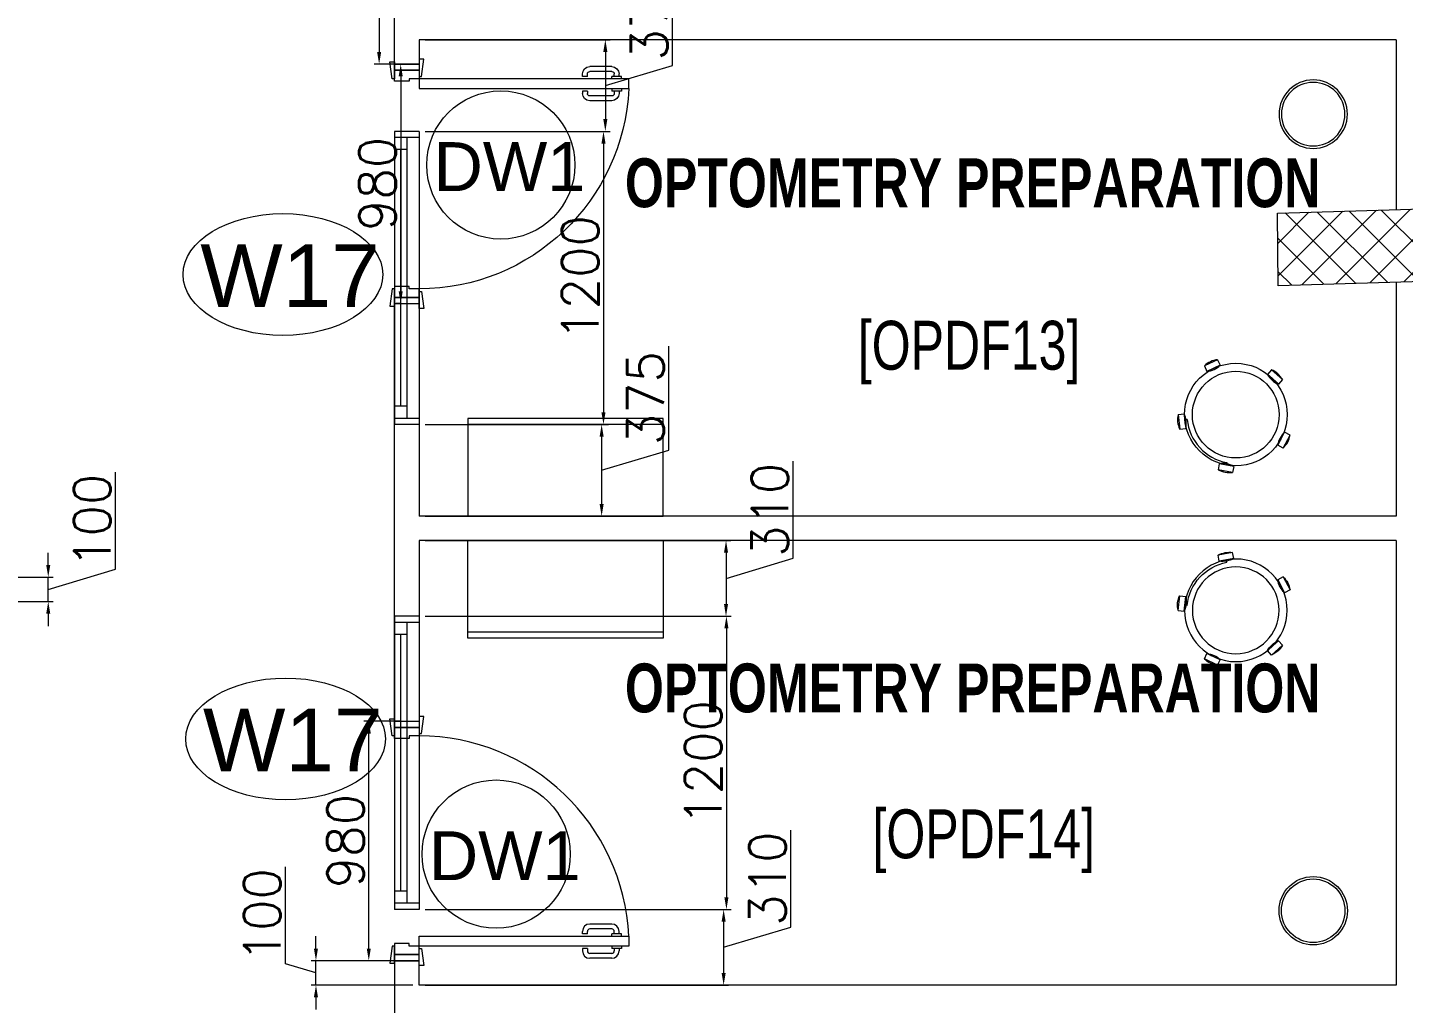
# Model space of a CAD drawing. Header units: millimetres. Extents: x -2143172 to 5255, y -610845 to 279739.
# Drawn here: x -1092660 to -1087027, y -590363 to -586368 of the extents above; entities that cross this region are included whole.
import ezdxf

# ---------------------------------------------------------------- set-up
doc = ezdxf.new("R2010")
doc.units = ezdxf.units.MM
doc.header["$LTSCALE"] = 30
doc.layers.get('0').update_dxf_attribs({"lineweight": 5})
doc.layers.get('Defpoints').update_dxf_attribs({"lineweight": 5})
for name, color, linetype, lineweight in [('72_EGR_BASE_TEXT', 7, 'Continuous', 5), ('Al Window tag', 5, 'Continuous', 5), ('Aluminum', 7, 'Continuous', 5), ('C-HYDR-CTCH', 6, 'Continuous', 5), ('dims.', 152, 'Continuous', 5), ('DTAG', 20, 'Continuous', 9), ('Hatch', 252, 'Continuous', 5), ('LOADING', 163, 'Continuous', 5), ('Structure', 20, 'Continuous', 5), ('Walls', 32, 'Continuous', 5)]:
    doc.layers.add(name, color=color, linetype=linetype, lineweight=lineweight)
doc.layers.add('Wooden Joinery', color=7, linetype='Continuous', lineweight=5, true_color=0x521300)
doc.styles.add('SIMPLEX', font='SIMPLEX.shx', dxfattribs={"height": 150})
doc.styles.add('TTLB-A0-JeddahDP$0$swis721', font='swiss.ttf')
doc.styles.add('X3G_ENTITY_9EC9', font='swisscl.ttf', dxfattribs={"height": 0.2})
doc.styles.add('X3G_ENTITY_9F38', font='swisscl.ttf', dxfattribs={"height": 0.2})
doc.dimstyles.new('Buk', dxfattribs={"dimtxt": 150, "dimasz": 50, "dimexe": 20, "dimexo": 25, "dimgap": 20, "dimtad": 1, "dimdec": 0, "dimrnd": 5, "dimdsep": 46, "dimtxsty": 'SIMPLEX', "dimcen": 0, "dimdle": 20, "dimclrd": 256, "dimclre": 256, "dimclrt": 256, "dimadec": 0, "dimazin": 0, "dimtfac": 0.0075, "dimtdec": 0, "dimtmove": 1, "dimatfit": 2, "dimldrblk": 'ARCHTICK', "dimfxl": 1, "dimtolj": 1, "dimtzin": 0, "dimlwd": -1, "dimlwe": -1, "dimarcsym": 0})

# ---------------------------------------------------------------- blocks, each defined once
blk = doc.blocks.new('*D696')
at = {"layer": 'Defpoints', "color": 0, "transparency": 16777216}
for p in [(-1093057, -588618.1, 0.1), (-1092574.8, -588618.1), (-1093057, -588718.1, 0.1)]:
    blk.add_point(p, dxfattribs=at)
at = {"layer": 'dims.', "transparency": 16777216}
for p, q in [((-1092299.8, -588585.6), (-1092299.8, -588188.5)), ((-1092574.8, -588568.1), (-1092574.8, -588518.1)), ((-1092574.8, -588668.1), (-1092299.8, -588585.6)), ((-1092574.8, -588718.1), (-1092574.8, -588618.1)), ((-1092574.8, -588718.1), (-1092574.8, -588618.1)), ((-1092574.8, -588768.1), (-1092574.8, -588818.1))]:
    blk.add_line(p, q, dxfattribs=at)
at = {"layer": 'dims.', "linetype": 'Continuous', "transparency": 16777216}
for p, q in [((-1093032, -588618.1), (-1092554.8, -588618.1)), ((-1093032, -588718.1), (-1092554.8, -588718.1))]:
    blk.add_line(p, q, dxfattribs=at)
at = {"layer": 'dims.', "transparency": 16777216}
for points in [[(-1092583.1, -588568.1), (-1092566.4, -588568.1), (-1092574.8, -588618.1)], [(-1092583.1, -588768.1), (-1092566.4, -588768.1), (-1092574.8, -588718.1)]]:
    blk.add_solid(points, dxfattribs=at)
at = {"layer": 'dims.', "transparency": 16777216, "insert": (-1092394.8, -588387.1), "char_height": 150, "attachment_point": 5, "rotation": 90, "style": 'SIMPLEX'}
blk.add_mtext('\\A1;100', dxfattribs=at)
blk = doc.blocks.new('_ArchTick')
at = {"color": 0, "linetype": 'ByBlock', "const_width": 0.15}
blk.add_lwpolyline([(-0.5, -0.5), (0.5, 0.5)], dxfattribs=at)
blk = doc.blocks.new('*D246')
at = {"layer": 'Defpoints', "color": 0, "transparency": 16777216}
for p in [(-1091107, -585448.1, 0.1), (-1091220.2, -586518.1), (-1091107, -586518.1, 0.1)]:
    blk.add_point(p, dxfattribs=at)
at = {"layer": 'dims.', "linetype": 'Continuous', "transparency": 16777216}
for p, q in [((-1091132, -585448.1), (-1091240.2, -585448.1)), ((-1091132, -586518.1), (-1091240.2, -586518.1))]:
    blk.add_line(p, q, dxfattribs=at)
at = {"layer": 'dims.', "transparency": 16777216}
blk.add_line((-1091220.2, -585498.1), (-1091220.2, -586468.1), dxfattribs=at)
for points in [[(-1091228.6, -585498.1), (-1091211.9, -585498.1), (-1091220.2, -585448.1)], [(-1091228.6, -586468.1), (-1091211.9, -586468.1), (-1091220.2, -586518.1)]]:
    blk.add_solid(points, dxfattribs=at)
at = {"layer": 'dims.', "transparency": 16777216, "insert": (-1091315.2, -585983.1), "char_height": 150, "attachment_point": 5, "rotation": 90, "style": 'SIMPLEX'}
blk.add_mtext('\\A1;1070', dxfattribs=at)
blk = doc.blocks.new('*D247')
at = {"layer": 'Defpoints', "color": 0, "transparency": 16777216}
for p in [(-1091107, -586518.1, 0.1), (-1091132, -587498.1), (-1091107, -587498.1, 0.1)]:
    blk.add_point(p, dxfattribs=at)
at = {"layer": 'dims.', "linetype": 'Continuous', "transparency": 16777216}
for p, q in [((-1091132, -586518.1), (-1091152, -586518.1)), ((-1091132, -587498.1), (-1091152, -587498.1))]:
    blk.add_line(p, q, dxfattribs=at)
at = {"layer": 'dims.', "transparency": 16777216}
blk.add_line((-1091132, -586568.1), (-1091132, -587448.1), dxfattribs=at)
for points in [[(-1091140.3, -586568.1), (-1091123.7, -586568.1), (-1091132, -586518.1)], [(-1091140.3, -587448.1), (-1091123.7, -587448.1), (-1091132, -587498.1)]]:
    blk.add_solid(points, dxfattribs=at)
at = {"layer": 'dims.', "transparency": 16777216, "insert": (-1091227, -587008.1), "char_height": 150, "attachment_point": 5, "rotation": 90, "style": 'SIMPLEX'}
blk.add_mtext('\\A1;980', dxfattribs=at)
blk = doc.blocks.new('*D248')
at = {"layer": 'Defpoints', "color": 0, "transparency": 16777216}
for p in [(-1091057, -586418.1, 0.1), (-1091057, -586793.1, 0.1), (-1090294.3, -586793.1)]:
    blk.add_point(p, dxfattribs=at)
at = {"layer": 'dims.', "transparency": 16777216}
for p, q in [((-1090019.3, -586523.1), (-1090019.3, -586097.4)), ((-1090294.3, -586468.1), (-1090294.3, -586743.1)), ((-1090294.3, -586605.6), (-1090019.3, -586523.1))]:
    blk.add_line(p, q, dxfattribs=at)
at = {"layer": 'dims.', "linetype": 'Continuous', "transparency": 16777216}
for p, q in [((-1091032, -586418.1), (-1090274.3, -586418.1)), ((-1091032, -586793.1), (-1090274.3, -586793.1))]:
    blk.add_line(p, q, dxfattribs=at)
at = {"layer": 'dims.', "transparency": 16777216}
for points in [[(-1090302.7, -586468.1), (-1090286, -586468.1), (-1090294.3, -586418.1)], [(-1090302.7, -586743.1), (-1090286, -586743.1), (-1090294.3, -586793.1)]]:
    blk.add_solid(points, dxfattribs=at)
at = {"layer": 'dims.', "transparency": 16777216, "insert": (-1090114.3, -586310.3), "char_height": 150, "attachment_point": 5, "rotation": 90, "style": 'SIMPLEX'}
blk.add_mtext('\\A1;375', dxfattribs=at)
blk = doc.blocks.new('*D249')
at = {"layer": 'Defpoints', "color": 0, "transparency": 16777216}
for p in [(-1091057, -586793.1, 0.1), (-1091057, -587993.1, 0.1), (-1090301.8, -587993.1)]:
    blk.add_point(p, dxfattribs=at)
at = {"layer": 'dims.', "linetype": 'Continuous', "transparency": 16777216}
for p, q in [((-1091032, -586793.1), (-1090281.8, -586793.1)), ((-1091032, -587993.1), (-1090281.8, -587993.1))]:
    blk.add_line(p, q, dxfattribs=at)
at = {"layer": 'dims.', "transparency": 16777216}
blk.add_line((-1090301.8, -586843.1), (-1090301.8, -587943.1), dxfattribs=at)
for points in [[(-1090310.2, -586843.1), (-1090293.5, -586843.1), (-1090301.8, -586793.1)], [(-1090310.2, -587943.1), (-1090293.5, -587943.1), (-1090301.8, -587993.1)]]:
    blk.add_solid(points, dxfattribs=at)
at = {"layer": 'dims.', "transparency": 16777216, "insert": (-1090396.8, -587393.1), "char_height": 150, "attachment_point": 5, "rotation": 90, "style": 'SIMPLEX'}
blk.add_mtext('\\A1;1200', dxfattribs=at)
blk = doc.blocks.new('*D250')
at = {"layer": 'Defpoints', "color": 0, "transparency": 16777216}
for p in [(-1091057, -587993.1, 0.1), (-1091057, -588368.1, 0.1), (-1090309.4, -588368.1)]:
    blk.add_point(p, dxfattribs=at)
at = {"layer": 'dims.', "transparency": 16777216}
for p, q in [((-1090034.4, -588098.1), (-1090034.4, -587672.4)), ((-1090309.4, -588043.1), (-1090309.4, -588318.1)), ((-1090309.4, -588180.6), (-1090034.4, -588098.1))]:
    blk.add_line(p, q, dxfattribs=at)
at = {"layer": 'dims.', "linetype": 'Continuous', "transparency": 16777216}
for p, q in [((-1091032, -587993.1), (-1090289.4, -587993.1)), ((-1091032, -588368.1), (-1090289.4, -588368.1))]:
    blk.add_line(p, q, dxfattribs=at)
at = {"layer": 'dims.', "transparency": 16777216}
for points in [[(-1090317.7, -588043.1), (-1090301.1, -588043.1), (-1090309.4, -587993.1)], [(-1090317.7, -588318.1), (-1090301.1, -588318.1), (-1090309.4, -588368.1)]]:
    blk.add_solid(points, dxfattribs=at)
at = {"layer": 'dims.', "transparency": 16777216, "insert": (-1090129.4, -587885.3), "char_height": 150, "attachment_point": 5, "rotation": 90, "style": 'SIMPLEX'}
blk.add_mtext('\\A1;375', dxfattribs=at)
blk = doc.blocks.new('*D251')
at = {"layer": 'Defpoints', "color": 0, "transparency": 16777216}
for p in [(-1091057, -588468.1, 0.1), (-1091057, -588778.1, 0.1), (-1089800.3, -588778.1)]:
    blk.add_point(p, dxfattribs=at)
at = {"layer": 'dims.', "transparency": 16777216}
for p, q in [((-1089525.3, -588540.6), (-1089525.3, -588143.5)), ((-1089800.3, -588518.1), (-1089800.3, -588728.1)), ((-1089800.3, -588623.1), (-1089525.3, -588540.6))]:
    blk.add_line(p, q, dxfattribs=at)
at = {"layer": 'dims.', "linetype": 'Continuous', "transparency": 16777216}
for p, q in [((-1091032, -588468.1), (-1089780.3, -588468.1)), ((-1091032, -588778.1), (-1089780.3, -588778.1))]:
    blk.add_line(p, q, dxfattribs=at)
at = {"layer": 'dims.', "transparency": 16777216}
for points in [[(-1089808.6, -588518.1), (-1089791.9, -588518.1), (-1089800.3, -588468.1)], [(-1089808.6, -588728.1), (-1089791.9, -588728.1), (-1089800.3, -588778.1)]]:
    blk.add_solid(points, dxfattribs=at)
at = {"layer": 'dims.', "transparency": 16777216, "insert": (-1089620.3, -588342.1), "char_height": 150, "attachment_point": 5, "rotation": 90, "style": 'SIMPLEX'}
blk.add_mtext('\\A1;310', dxfattribs=at)
blk = doc.blocks.new('*D252')
at = {"layer": 'Defpoints', "color": 0, "transparency": 16777216}
for p in [(-1091057, -588778.1, 0.1), (-1091057, -589978.1, 0.1), (-1089798.6, -589978.1)]:
    blk.add_point(p, dxfattribs=at)
at = {"layer": 'dims.', "linetype": 'Continuous', "transparency": 16777216}
for p, q in [((-1091032, -588778.1), (-1089778.6, -588778.1)), ((-1091032, -589978.1), (-1089778.6, -589978.1))]:
    blk.add_line(p, q, dxfattribs=at)
at = {"layer": 'dims.', "transparency": 16777216}
blk.add_line((-1089798.6, -588828.1), (-1089798.6, -589928.1), dxfattribs=at)
for points in [[(-1089807, -588828.1), (-1089790.3, -588828.1), (-1089798.6, -588778.1)], [(-1089807, -589928.1), (-1089790.3, -589928.1), (-1089798.6, -589978.1)]]:
    blk.add_solid(points, dxfattribs=at)
at = {"layer": 'dims.', "transparency": 16777216, "insert": (-1089893.6, -589378.1), "char_height": 150, "attachment_point": 5, "rotation": 90, "style": 'SIMPLEX'}
blk.add_mtext('\\A1;1200', dxfattribs=at)
blk = doc.blocks.new('*D253')
at = {"layer": 'Defpoints', "color": 0, "transparency": 16777216}
for p in [(-1091057, -589978.1, 0.1), (-1091057, -590288.1, 0.1), (-1089810, -590288.1)]:
    blk.add_point(p, dxfattribs=at)
at = {"layer": 'dims.', "transparency": 16777216}
for p, q in [((-1089535, -590050.6), (-1089535, -589653.5)), ((-1089810, -590028.1), (-1089810, -590238.1)), ((-1089810, -590133.1), (-1089535, -590050.6))]:
    blk.add_line(p, q, dxfattribs=at)
at = {"layer": 'dims.', "linetype": 'Continuous', "transparency": 16777216}
for p, q in [((-1091032, -589978.1), (-1089790, -589978.1)), ((-1091032, -590288.1), (-1089790, -590288.1))]:
    blk.add_line(p, q, dxfattribs=at)
at = {"layer": 'dims.', "transparency": 16777216}
for points in [[(-1089818.4, -590028.1), (-1089801.7, -590028.1), (-1089810, -589978.1)], [(-1089818.4, -590238.1), (-1089801.7, -590238.1), (-1089810, -590288.1)]]:
    blk.add_solid(points, dxfattribs=at)
at = {"layer": 'dims.', "transparency": 16777216, "insert": (-1089630, -589852.1), "char_height": 150, "attachment_point": 5, "rotation": 90, "style": 'SIMPLEX'}
blk.add_mtext('\\A1;310', dxfattribs=at)
blk = doc.blocks.new('*D254')
at = {"layer": 'Defpoints', "color": 0, "transparency": 16777216}
for p in [(-1091478.9, -590188.1), (-1091057, -590188.1, 0.1), (-1091057, -590288.1, 0.1)]:
    blk.add_point(p, dxfattribs=at)
at = {"layer": 'dims.', "transparency": 16777216}
for p, q in [((-1091603.9, -590200.6), (-1091603.9, -589803.5)), ((-1091478.9, -590138.1), (-1091478.9, -590088.1)), ((-1091478.9, -590288.1), (-1091478.9, -590188.1)), ((-1091478.9, -590288.1), (-1091478.9, -590188.1)), ((-1091478.9, -590238.1), (-1091603.9, -590200.6)), ((-1091478.9, -590338.1), (-1091478.9, -590388.1))]:
    blk.add_line(p, q, dxfattribs=at)
at = {"layer": 'dims.', "linetype": 'Continuous', "transparency": 16777216}
for p, q in [((-1091082, -590188.1), (-1091498.9, -590188.1)), ((-1091082, -590288.1), (-1091498.9, -590288.1))]:
    blk.add_line(p, q, dxfattribs=at)
at = {"layer": 'dims.', "transparency": 16777216}
for points in [[(-1091487.3, -590138.1), (-1091470.6, -590138.1), (-1091478.9, -590188.1)], [(-1091487.3, -590338.1), (-1091470.6, -590338.1), (-1091478.9, -590288.1)]]:
    blk.add_solid(points, dxfattribs=at)
at = {"layer": 'dims.', "transparency": 16777216, "insert": (-1091698.9, -590002.1), "char_height": 150, "attachment_point": 5, "rotation": 90, "style": 'SIMPLEX'}
blk.add_mtext('\\A1;100', dxfattribs=at)
blk = doc.blocks.new('*D255')
at = {"layer": 'Defpoints', "color": 0, "transparency": 16777216}
for p in [(-1091262.6, -589208.1), (-1091107, -589208.1, 0.1), (-1091107, -590188.1, 0.1)]:
    blk.add_point(p, dxfattribs=at)
at = {"layer": 'dims.', "linetype": 'Continuous', "transparency": 16777216}
for p, q in [((-1091132, -589208.1), (-1091282.6, -589208.1)), ((-1091132, -590188.1), (-1091282.6, -590188.1))]:
    blk.add_line(p, q, dxfattribs=at)
at = {"layer": 'dims.', "transparency": 16777216}
blk.add_line((-1091262.6, -590138.1), (-1091262.6, -589258.1), dxfattribs=at)
for points in [[(-1091270.9, -589258.1), (-1091254.3, -589258.1), (-1091262.6, -589208.1)], [(-1091270.9, -590138.1), (-1091254.3, -590138.1), (-1091262.6, -590188.1)]]:
    blk.add_solid(points, dxfattribs=at)
at = {"layer": 'dims.', "transparency": 16777216, "insert": (-1091357.6, -589698.1), "char_height": 150, "attachment_point": 5, "rotation": 90, "style": 'SIMPLEX'}
blk.add_mtext('\\A1;980', dxfattribs=at)
blk = doc.blocks.new('A$C72370EFE')
at = {"layer": 'Wooden Joinery'}
for p, q in [((-0.01, -0.04), (-0.02, -0.04)), ((-0.01, -0.03), (-0.01, -0.07)), ((0, -0.03), (-0.01, -0.03)), ((0.04, -0.03), (0.05, -0.03)), ((0.05, -0.03), (0.05, -0.07)), ((0.05, -0.04), (0.06, -0.04)), ((-0.05, -0.07), (-0.05, -0.16)), ((-0.03, -0.07), (-0.03, -0.16)), ((-0.01, -0.06), (-0.02, -0.06)), ((0, -0.07), (-0.01, -0.07)), ((0.04, -0.07), (0.05, -0.07)), ((0.05, -0.06), (0.06, -0.06)), ((0.07, -0.07), (0.07, -0.16)), ((0.09, -0.07), (0.09, -0.16)), ((-0.01, -0.17), (-0.02, -0.17)), ((-0.01, -0.19), (-0.02, -0.19)), ((-0.01, -0.17), (-0.01, -0.19)), ((0.05, -0.17), (0.06, -0.17)), ((0.05, -0.17), (0.05, -0.19)), ((0.05, -0.19), (0.06, -0.19))]:
    blk.add_line(p, q, dxfattribs=at)
for centre, radius, start, end in [((-0.02, -0.07), 0.03, 90, 180), ((0.06, -0.07), 0.03, 0, 90), ((-0.02, -0.07), 0.01, 90, 180), ((0.06, -0.07), 0.01, 0, 90), ((-0.02, -0.16), 0.03, 180, 270), ((-0.02, -0.16), 0.01, 180, 270), ((0.06, -0.16), 0.01, 270, 0), ((0.06, -0.16), 0.03, 270, 0)]:
    blk.add_arc(centre, radius, start, end, dxfattribs=at)
blk = doc.blocks.new('A$C5DAD61B4')
at = {"layer": 'Wooden Joinery'}
for points in [[(80, 959.1), (80, 969.1), (10, 979.1), (10, 959.1)], [(940, 959.1), (940, 969.1), (1010, 979.1), (1010, 959.1)], [(70, 859.1), (70, 849.1), (0, 839.1), (0, 859.1)], [(120, 859.1), (120, 0), (80, 0), (80, 859.1)], [(950, 859.1), (950, 849.1), (1020, 839.1), (1020, 859.1)]]:
    blk.add_lwpolyline(points, close=True, dxfattribs=at)
for points in [[(45, 859.1), (45, 959.1), (20, 959.1), (20, 859.1), (45, 859.1)], [(45, 859.1), (80, 859.1), (80, 899.1), (90, 899.1), (90, 959.1), (45, 959.1), (45, 859.1)], [(975, 859.1), (940, 859.1), (940, 899.1), (930, 899.1), (930, 959.1), (975, 959.1), (975, 859.1)], [(975, 859.1), (975, 959.1), (1000, 959.1), (1000, 859.1), (975, 859.1)]]:
    blk.add_lwpolyline(points, dxfattribs=at)
blk.add_arc((80, 859.1), 860, 272.666, 0, dxfattribs=at)
at = {"layer": 'Wooden Joinery', "xscale": 999.9999999998854, "yscale": 999.9999999998854, "zscale": 999.9999999998854, "rotation": 180}
blk.add_blockref('A$C72370EFE', (120, 0), dxfattribs=at)
blk = doc.blocks.new('A$C47696aed')
at = {"layer": 'Hatch'}
h = blk.add_hatch(dxfattribs=at)
h.set_pattern_fill('ANSI37', color=256, scale=30)
h.paths.add_polyline_path([(50952.7, 21917.9), (50348.7, 21909.7), (50352.6, 21621.3), (50956.6, 21629.5)])
h.paths.add_polyline_path([(43791.9, 21910.1), (43208.4, 21904.7), (43188.5, 21613.3), (43772, 21618.7)])
h.paths.add_polyline_path([(29414.9, 21902.8), (28815.8, 21898.7), (28810.1, 21605.6), (29409.2, 21609.7)])
h.paths.add_polyline_path([(36600.2, 21904.9), (35999, 21897.4), (35990.7, 21611.8), (36591.9, 21619.3)])
h.paths.add_polyline_path([(22195.7, 21912), (21589.3, 21890.2), (21603.8, 21597.6), (22210.2, 21619.5)])
h.paths.add_polyline_path([(15459.1, 21901.7), (14237.2, 21925.6), (14230.7, 21629.5), (15452.7, 21605.5)])
h.paths.add_polyline_path([(15473.2, 14701.6), (14258.2, 14685.8), (14244.7, 14393.4), (15459.7, 14409.1)])
h.paths.add_polyline_path([(15447.1, 7508.4), (14244, 7492.4), (14238.3, 7199.4), (15441.4, 7215.3)])
h.paths.add_polyline_path([(15465.6, 309.7), (14269, 298.3), (14271.8, 3.8), (15468.5, 15.2)])
h.paths.add_polyline_path([(7830.6, 311.8), (7227.1, 308.1), (7237.7, 22.6), (7841.3, 26.3)])
h.paths.add_polyline_path([(7815.2, 7509.8), (7218.4, 7511.4), (7218.2, 7210.2), (7815.1, 7208.6)])
h.paths.add_polyline_path([(7825.1, 14699.4), (7205.8, 14700.6), (7195.2, 14397.6), (7814.5, 14396.4)])
h.paths.add_polyline_path([(7801.7, 21878.7), (7201.1, 21893.2), (7197.5, 21603.6), (7798.1, 21589.1)])
h.paths.add_polyline_path([(602.6, 21876.9), (0, 21899.6), (1.9, 21611.2), (604.5, 21588.5)])
h.paths.add_polyline_path([(610.4, 7498.6), (8.3, 7491.6), (11.7, 7200), (613.7, 7206.9)])
h.paths.add_polyline_path([(627.9, 303.9), (29.5, 302.9), (34.3, 2.3), (632.7, 3.3)])
h.paths.add_polyline_path([(22214.6, 317.2), (21608.9, 304.3), (21614.6, 3.1), (22220.3, 16)])
h.paths.add_polyline_path([(22208.1, 7509.7), (21613.7, 7492.1), (21615.8, 7195.5), (22210.2, 7213.1)])
h.paths.add_polyline_path([(22199.3, 14717.7), (21600.4, 14710), (21604.4, 14409.9), (22203.4, 14417.6)])
h.paths.add_polyline_path([(29399.7, 14702.4), (28797.7, 14707.1), (28802, 14415), (29403.9, 14410.3)])
h.paths.add_polyline_path([(29403.4, 7519.8), (28799.6, 7502.2), (28813, 7202.1), (29413.1, 7223.2)])
h.paths.add_polyline_path([(29419.5, 303.8), (28815.7, 310.4), (28813.3, 24.7), (29417.2, 18.1)])
h.paths.add_polyline_path([(36618, 314.2), (36020.7, 299.7), (36029.7, 0), (36627, 14.6)])
h.paths.add_polyline_path([(36610.7, 7502.6), (36009.5, 7504.5), (36010.6, 7207.3), (36611.9, 7205.4)])
h.paths.add_polyline_path([(36574.3, 14706.4), (35993.4, 14711.1), (36013.1, 14421.3), (36594, 14416.6)])
h.paths.add_polyline_path([(43777.6, 14705.7), (43180, 14719.4), (43182, 14427.5), (43779.6, 14413.8)])
h.paths.add_polyline_path([(43778.6, 7507.1), (43210.2, 7499.5), (43212, 7205.4), (43780.5, 7213)])
h.paths.add_polyline_path([(43815.7, 310), (43210.4, 307.3), (43211.8, 2.8), (43817, 5.4)])
h.paths.add_polyline_path([(50989.9, 309.5), (50401.9, 325.5), (50388.7, 18.3), (50976.7, 2.3)])
h.paths.add_polyline_path([(50974.1, 7508.9), (50370.9, 7510), (50368.9, 7213.4), (50972.2, 7212.3)])
at = {"layer": 'C-HYDR-CTCH', "color": 4, "flags": 128}
blk.add_lwpolyline([(22208.1, 7509.7), (22210.2, 7213.1), (21615.8, 7195.5), (21613.7, 7492.1), (22208.1, 7509.7)], dxfattribs=at)
blk = doc.blocks.new('A$C37be4daf')
at = {"layer": 'Aluminum', "color": 5}
for p, q in [((1416, 598.2), (216, 598.2)), ((241, 498.2), (241, 598.2)), ((291, 548.2), (291, 598.2)), ((291, 573.2), (1341, 573.2)), ((1341, 548.2), (1341, 598.2)), ((1391, 498.2), (1391, 598.2)), ((1391, 548.2), (241, 548.2)), ((1416, 498.2), (216, 498.2))]:
    blk.add_line(p, q, dxfattribs=at)
at = {"layer": 'Walls'}
for p, q in [((216, 498.2), (216, 598.2)), ((1416, 498.2), (1416, 598.2))]:
    blk.add_line(p, q, dxfattribs=at)
blk = doc.blocks.new('A$C5CCD2EA3')
at = {"layer": 'Al Window tag'}
blk.add_ellipse((0, 0), major_axis=(408.6, 0), ratio=0.610025, dxfattribs=at)
at = {"layer": 'Al Window tag', "insert": (-338.2, 123.8, 0), "char_height": 256, "attachment_point": 1, "style": 'TTLB-A0-JeddahDP$0$swis721'}
blk.add_mtext_dynamic_manual_height_columns('W17', width=1569.457, gutter_width=9406.5, heights=[480.3], dxfattribs=at)
blk = doc.blocks.new('A$C164D1FF0')
at = {"layer": 'DTAG'}
blk.add_circle((0, 0), 303.3, dxfattribs=at)
at = {"layer": 'DTAG', "insert": (-275.2, 93.3), "char_height": 200, "width": 6547.939, "attachment_point": 1, "style": 'TTLB-A0-JeddahDP$0$swis721'}
blk.add_mtext('DW1', dxfattribs=at)
blk = doc.blocks.new('WM00001-P')
blk.add_circle((0, 0), 0.14)
at = {"color": 8}
blk.add_circle((0, 0), 0.13, dxfattribs=at)
blk = doc.blocks.new('HF10037B-P')
at = {"color": 0}
for p, q in [((0.2459, 0.134), (0.1859, 0.134)), ((0.1859, 0.134), (0.1859, 0.109)), ((0.2459, 0.134), (0.2459, 0.109)), ((0.2459, 0.109), (0.1859, 0.109)), ((0, 0), (-0.0142, -0.0583)), ((0, 0), (0.0243, -0.0059)), ((0.0243, -0.0059), (0.01, -0.0642)), ((0.4069, -0.0417), (0.4165, -0.0387)), ((0.4071, -0.0094), (0.431, -0.0018)), ((0.4071, -0.0094), (0.4255, -0.0665)), ((0.431, -0.0018), (0.4493, -0.0589)), ((-0.0142, -0.0583), (0.01, -0.0642)), ((0.4255, -0.0665), (0.4493, -0.0589)), ((0.0524, -0.2725), (0.0674, -0.2525)), ((0.0524, -0.2725), (0.1004, -0.3085)), ((0.0674, -0.2525), (0.1154, -0.2885)), ((0.3125, -0.2897), (0.362, -0.2558)), ((0.3266, -0.3103), (0.3761, -0.2764)), ((0.3267, -0.268), (0.3323, -0.2763)), ((0.3761, -0.2764), (0.362, -0.2558)), ((0.1004, -0.3085), (0.1154, -0.2885)), ((0.3266, -0.3103), (0.3125, -0.2897))]:
    blk.add_line(p, q, dxfattribs=at)
for radius in [0.21, 0.1775]:
    blk.add_circle((0.2161, -0.1014), radius, dxfattribs=at)
for centre, radius, start, end in [((0.2159, 0.0465), 0.0925, 71.0754, 108.9246), ((0.2159, 0.1965), 0.0925, 251.0754, 288.9246), ((0.0779, -0.0499), 0.0925, 147.3419, 185.1912), ((-0.0678, -0.0143), 0.0925, 327.3419, 5.1912), ((0.2161, -0.1014), 0.2, 303.6037, 17.3657), ((0.4996, -0.0113), 0.0925, 178.8412, 216.6904), ((0.3568, -0.057), 0.0925, 358.8412, 36.6904), ((0.1289, -0.2205), 0.0925, 214.1875, 252.0368), ((0.0389, -0.3404), 0.0925, 34.1875, 72.0368), ((0.3867, -0.3449), 0.0925, 105.5121, 143.3614), ((0.3019, -0.2212), 0.0925, 285.5121, 323.3614)]:
    blk.add_arc(centre, radius, start, end, dxfattribs=at)
blk = doc.blocks.new('GF21027-P')
at = {"color": 0}
for p, q in [((0.4, 0.4), (-0.4, 0.4)), ((-0.4, 0.4), (-0.4, 0)), ((0.4, 0), (0.4, 0.4)), ((-0.4, 0.025), (0.4, 0.025)), ((-0.4, 0), (0.4, 0))]:
    blk.add_line(p, q, dxfattribs=at)

msp = doc.modelspace()

# ---------------------------------------------------------------- linework, layer by layer
at = {"layer": 'Walls'}
for p, q in [((-1091157, -586518.1, 0.2), (-1091157, -585408.1, 0.2)), ((-1091057, -586418.1, 0.2), (-1091057, -586518.1, 0.2)), ((-1087057, -586418.1, 0.2), (-1091057, -586418.1, 0.2)), ((-1087057, -586418.1, 0.2), (-1087057, -587113.9, 0.2)), ((-1091057, -586518.1, 0.2), (-1091157, -586518.1, 0.2)), ((-1087057, -587410.5, 0.2), (-1087057, -588368.1, 0.2)), ((-1091157, -589208.1, 0.2), (-1091157, -587498.1, 0.2)), ((-1091157, -587498.1, 0.2), (-1091057, -587498.1, 0.2)), ((-1091057, -587498.1, 0.2), (-1091057, -588368.1, 0.2)), ((-1087057, -588368.1, 0.2), (-1091057, -588368.1, 0.2)), ((-1091057, -588468.1, 0.2), (-1091057, -589208.1, 0.2)), ((-1087057, -588468.1, 0.2), (-1091057, -588468.1, 0.2)), ((-1087057, -588468.1, 0.2), (-1087057, -590288.1, 0.2)), ((-1091157, -589208.1, 0.2), (-1091057, -589208.1, 0.2)), ((-1091157, -590188.1, 0.2), (-1091157, -591138.1, 0.2)), ((-1091057, -590188.1, 0.2), (-1091157, -590188.1, 0.2)), ((-1091057, -590288.1, 0.2), (-1091057, -590188.1, 0.2)), ((-1087057, -590288.1, 0.2), (-1091057, -590288.1, 0.2))]:
    msp.add_line(p, q, dxfattribs=at)

# ---------------------------------------------------------------- block references
at = {"rotation": 90}
for p in [(-1090558.8, -588209.1, 0.2), (-1090558.8, -590194.1, 0.2)]:
    msp.add_blockref('A$C37be4daf', p, dxfattribs=at)
at = {"layer": 'Al Window tag'}
for p in [(-1091614.3, -587379.3), (-1091603.2, -589280.3)]:
    msp.add_blockref('A$C5CCD2EA3', p, dxfattribs=at)
at = {"layer": 'DTAG'}
for p in [(-1090722.3, -586930.7, -0.1), (-1090741.4, -589751.6, -0.1)]:
    msp.add_blockref('A$C164D1FF0', p, dxfattribs=at)
at = {"layer": 'LOADING', "extrusion": (-3.71182e-07, -7.42363e-07, -1), "xscale": 1000.000000000008, "yscale": 1000.000000000008, "zscale": 1000.000000000008, "rotation": 270.0000000024583}
msp.add_blockref('WM00001-P', (1087396.5, -586722.8, 0.7), dxfattribs=at)
at = {"layer": 'LOADING', "extrusion": (-2.79672e-08, 3.6788e-07, -1), "xscale": -1000.000000000001, "yscale": 1000.000000000001, "zscale": 999.999999999999, "rotation": 117.971696169471}
msp.add_blockref('HF10037B-P', (1087522.6, -587809.3, -0.3), dxfattribs=at)
at = {"layer": 'LOADING', "color": 1, "yscale": 1000, "zscale": 1000}
for p, xscale, rotation in [((-1090457, -587968.1, 0.1), 1000, 180.0000000209116), ((-1090457, -588868.1, 0.1), -1000, 359.9999999790885)]:
    msp.add_blockref('GF21027-P', p, dxfattribs=dict(at, xscale=xscale, rotation=rotation))
at = {"layer": 'LOADING', "extrusion": (-2.79672e-08, -3.6788e-07, -1), "xscale": 1000.000000000001, "yscale": 1000.000000000001, "zscale": 1000.000000000001, "rotation": 62.02830383052903}
msp.add_blockref('HF10037B-P', (1087522.6, -588897, 0.1), dxfattribs=at)
at = {"layer": 'LOADING', "extrusion": (-3.71182e-07, 7.42363e-07, -1), "xscale": -1000.000000000008, "yscale": 1000.000000000008, "zscale": 1000.000000000004, "rotation": 269.9999999975416}
msp.add_blockref('WM00001-P', (1087396.5, -589983.5, -0.1), dxfattribs=at)
at = {"layer": 'Structure', "color": 3}
msp.add_blockref('A$C47696aed', (-1109156.4, -594620.4, 0.2), dxfattribs=at)
at = {"layer": 'Wooden Joinery', "xscale": -1, "rotation": 90}
msp.add_blockref('A$C5DAD61B4', (-1090197.9, -586498.1, 0.2), dxfattribs=at)
at = {"layer": 'Wooden Joinery', "rotation": 90.00000000000001}
msp.add_blockref('A$C5DAD61B4', (-1090197.9, -590208.1, 0.2), dxfattribs=at)

# ---------------------------------------------------------------- texts
at = {"layer": '72_EGR_BASE_TEXT', "insert": (-1085342.5, -585882.2, 0.2), "char_height": 200, "width": 3714.666, "attachment_point": 2, "style": 'X3G_ENTITY_9EC9'}
msp.add_mtext('{\\fSwis721 LtCn BT|b1|i0|c0|p34;OBSTETRICS AND GYNAECOLOGY CONSULTATION / EXAMINATION ROOM}', dxfattribs=at)
at = {"layer": '72_EGR_BASE_TEXT', "char_height": 200, "attachment_point": 2}
for s, insert, style in [('{\\fSwis721 LtCn BT|b1|i0|c0|p34;OPTOMETRY PREPARATION}', (-1088790.5, -586903.7, 0.2), 'X3G_ENTITY_9EC9'), ('[OPDF13]', (-1088805.3, -587568.7, 0.2), 'X3G_ENTITY_9F38'), ('{\\fSwis721 LtCn BT|b1|i0|c0|p34;OPTOMETRY PREPARATION}', (-1088790.5, -588971.5, 0.2), 'X3G_ENTITY_9EC9'), ('[OPDF14]', (-1088745.3, -589568.7, 0.2), 'X3G_ENTITY_9F38')]:
    msp.add_mtext(s, dxfattribs=dict(at, insert=insert, style=style))

# ---------------------------------------------------------------- dimensions: what is measured, and where the dimension line sits
at = {"layer": 'dims.'}
for base, p1, p2, picture, middle in [((-1091220.2, -586518.1, 0.1), (-1091107, -585448.1, 0.2), (-1091107, -586518.1, 0.2), '*D246', (-1091315.2, -585983.1, 0.1)), ((-1091132, -587498.1, 0.1), (-1091107, -586518.1, 0.2), (-1091107, -587498.1, 0.2), '*D247', (-1091227, -587008.1, 0.1)), ((-1090301.8, -587993.1, 0.1), (-1091057, -586793.1, 0.2), (-1091057, -587993.1, 0.2), '*D249', (-1090396.8, -587393.1, 0.1)), ((-1089798.6, -589978.1, 0.1), (-1091057, -588778.1, 0.2), (-1091057, -589978.1, 0.2), '*D252', (-1089893.6, -589378.1, 0.1)), ((-1091262.6, -589208.1, 0.1), (-1091107, -590188.1, 0.2), (-1091107, -589208.1, 0.2), '*D255', (-1091357.6, -589698.1, 0.1)), ((-1091478.9, -590188.1, 0.1), (-1091057, -590288.1, 0.2), (-1091057, -590188.1, 0.2), '*D254', (-1091698.9, -590180.6, 0.1))]:
    dim = msp.add_linear_dim(base=base, p1=p1, p2=p2, angle=90, dimstyle='Buk', dxfattribs=at)
    dim.commit()
    dim.dimension.update_dxf_attribs({"geometry": picture, "text_midpoint": middle})
for p1, p2, distance, picture, middle in [((-1091057, -586418.1, 0.2), (-1091057, -586793.1, 0.2), 762.7, '*D248', (-1090114.3, -586503.1, 0.1)), ((-1091057, -587993.1, 0.2), (-1091057, -588368.1, 0.2), 747.6, '*D250', (-1090129.4, -588078.1, 0.1)), ((-1091057, -588468.1, 0.2), (-1091057, -588778.1, 0.2), 1256.8, '*D251', (-1089620.3, -588520.6, 0.1)), ((-1093057, -588718.1, 0.2), (-1093057, -588618.1, 0.2), -482.2, '*D696', (-1092394.8, -588565.6, 0.1)), ((-1091057, -589978.1, 0.2), (-1091057, -590288.1, 0.2), 1247, '*D253', (-1089630, -590030.6, 0.1))]:
    dim = msp.add_aligned_dim(p1=p1, p2=p2, distance=distance, dimstyle='Buk', dxfattribs=at)
    dim.commit()
    dim.dimension.update_dxf_attribs({"geometry": picture, "text_midpoint": middle})

doc.saveas('drawing.dxf')
